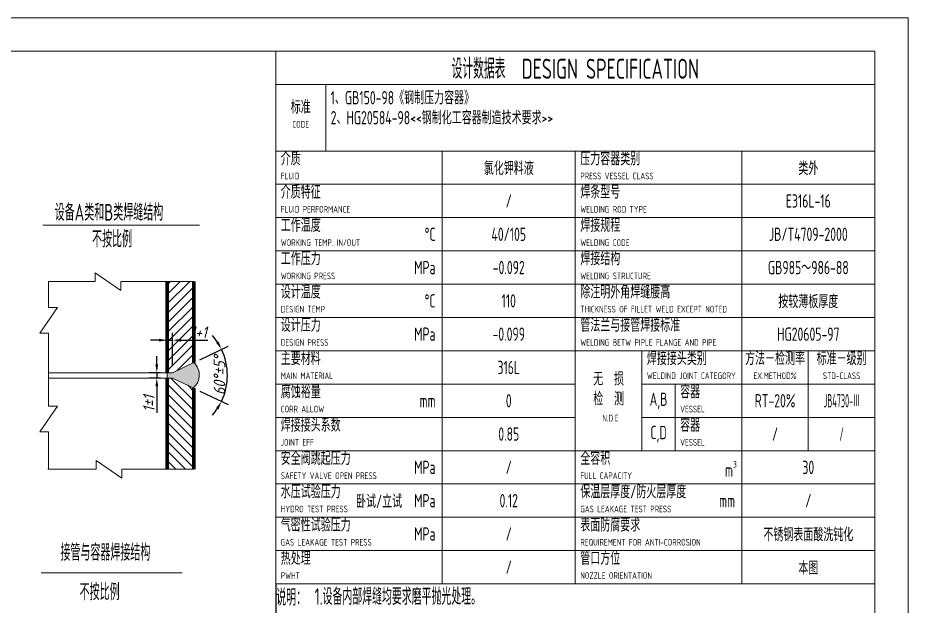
# Model space of a CAD drawing. Header units: millimetres. Extents: x -81840 to -67320, y -57700 to -40880.
# Drawn here: x -72670 to -67320, y -44414 to -40880 of the extents above; entities that cross this region are included whole.
import ezdxf
from ezdxf.enums import TextEntityAlignment as Align

# ---------------------------------------------------------------- set-up
doc = ezdxf.new("R2010")
doc.units = ezdxf.units.MM
doc.linetypes.add('ACAD_ISO02W100', pattern=[11, 8, -3])
for name, color, linetype, lineweight in [('标注', 7, 'Continuous', 18), ('粗实线', 4, 'Continuous', 70), ('细实线', 7, 'Continuous', 18), ('虚线', 2, 'ACAD_ISO02W100', 18)]:
    doc.layers.add(name, color=color, linetype=linetype, lineweight=lineweight)
doc.styles.add('GB', font='gbeitc.shx', dxfattribs={"bigfont": 'gbcbig.shx'})
doc.styles.add('HGCAD', font='gbenor.shx', dxfattribs={"width": 0.75, "bigfont": 'gbcbig.shx'})
doc.dimstyles.new('GB$0', dxfattribs={"dimscale": 20, "dimtxt": 3.5, "dimasz": 2.5, "dimexe": 2.25, "dimexo": 2, "dimtad": 1, "dimdec": 0, "dimtxsty": 'GB', "dimcen": 2.5, "dimadec": 0, "dimazin": 0, "dimtfac": 1, "dimtdec": 0, "dimtmove": 0, "dimatfit": 3, "dimfxl": 0, "dimarcsym": 0})
doc.dimstyles.new('GB$2', dxfattribs={"dimscale": 20, "dimtxt": 3.5, "dimasz": 2.5, "dimexe": 2.25, "dimexo": 2, "dimtad": 1, "dimdec": 0, "dimtxsty": 'GB', "dimcen": 2.5, "dimadec": 0, "dimazin": 0, "dimtfac": 1, "dimtdec": 0, "dimtmove": 0, "dimatfit": 3, "dimfxl": 0, "dimarcsym": 0})

# ---------------------------------------------------------------- blocks, each defined once
blk = doc.blocks.new('HGCAD#HGTFTK~A1Z~HGCAD图框')
at = {"layer": '细实线', "color": 7}
blk.add_lwpolyline([(10, -10), (-584, -10), (-584, 831), (10, 831)], close=True, dxfattribs=at)
at = {"layer": '细实线', "color": 2}
blk.add_lwpolyline([(0, 0), (-559, 0), (-559, 821), (0, 821)], close=True, dxfattribs=at)
blk = doc.blocks.new('HGCAD设计数据表-容器')
at = {"color": 4, "linetype": 'Continuous'}
for p, q in [((-180, 0), (-180, -160)), ((-180, -10), (0, -10)), ((-180, -30), (0, -30)), ((-90, -30), (-90, -160)), ((-180, -160), (0, -160))]:
    blk.add_line(p, q, dxfattribs=at)
at = {"color": 7, "linetype": 'Continuous'}
for p, q in [((-165, -10), (-165, -30)), ((-130, -30), (-130, -160)), ((-40, -30), (-40, -160)), ((-180, -40), (0, -40)), ((-180, -50), (0, -50)), ((-180, -60), (0, -60)), ((-180, -70), (0, -70)), ((-180, -80), (0, -80)), ((-180, -90), (0, -90)), ((-70, -90), (-70, -120)), ((-20, -90), (-20, -120)), ((-180, -100), (-90, -100)), ((-70, -100), (0, -100)), ((-60, -100), (-60, -120)), ((-180, -110), (-90, -110)), ((-70, -110), (0, -110)), ((-180, -120), (-90, -120)), ((-90, -120), (0, -120)), ((-180, -130), (0, -130)), ((-180, -140), (0, -140)), ((-180, -150), (0, -150))]:
    blk.add_line(p, q, dxfattribs=at)
at = {"color": 7, "linetype": 'Continuous', "style": 'HGCAD', "width": 0.75}
for s, height, p in [('设计数据表  DESIGN SPECIFICATION', 6, (-90, -5)), ('A,B', 4, (-65, -105)), ('C,D', 4, (-65, -115))]:
    blk.add_text(s, height=height, dxfattribs=at).set_placement(p, align=Align.MIDDLE)
for s, p in [('标准', (-172.5, -20)), ('方法－检测率', (-30, -95.5)), ('标准－级别', (-10, -95.5)), ('无  损', (-80, -101.63)), ('检  测', (-80, -107.63))]:
    blk.add_text(s, height=4, dxfattribs=at).set_placement(p, align=Align.BOTTOM_CENTER)
for s, p in [('CODE', (-172.5, -21)), ('EX.METHOD%%%', (-30, -96.5)), ('STD-CLASS', (-10, -96.5)), ('N.D.E', (-79.46, -109.23))]:
    blk.add_text(s, height=2, dxfattribs=at).set_placement(p, align=Align.TOP_CENTER)
for s, p in [('介质', (-178.5, -35.5)), ('压力容器类别', (-88.5, -35.5)), ('介质特征', (-178.5, -45.5)), ('焊条型号', (-88.5, -45.5)), ('工作温度', (-178.5, -55.5)), ('焊接规程', (-88.5, -55.5)), ('工作压力', (-178.5, -65.5)), ('焊接结构', (-88.5, -65.5)), ('设计温度', (-178.5, -75.5)), ('除注明外角焊缝腰高', (-88.5, -75.5)), ('设计压力', (-178.5, -85.5)), ('管法兰与接管焊接标准', (-88.5, -85.5)), ('主要材料', (-178.5, -95.5)), ('焊接接头类别', (-68.5, -95.5)), ('腐蚀裕量', (-178.5, -105.5)), ('容器', (-58.5, -105.5)), ('焊接接头系数', (-178.5, -115.5)), ('容器', (-58.5, -115.5)), ('安全阀跳起压力', (-178.5, -125.5)), ('全容积', (-88.5, -125.5)), ('水压试验压力', (-178.5, -135.5)), ('保温层厚度/防火层厚度', (-88.5, -135.5)), ('气密性试验压力', (-178.5, -145.5)), ('表面防腐要求', (-88.5, -145.5)), ('热处理', (-178.5, -155.5)), ('管口方位', (-88.5, -155.5))]:
    blk.add_text(s, height=4, dxfattribs=at).set_placement(p, align=Align.BOTTOM_LEFT)
for s, p in [('FLUID', (-178.5, -36.5)), ('PRESS VESSEL CLASS', (-88.5, -36.5)), ('FLUID PERFORMANCE', (-178.5, -46.5)), ('WELDING ROD TYPE', (-88.5, -46.5)), ('WORKING TEMP. IN/OUT', (-178.5, -56.5)), ('WELDING CODE', (-88.5, -56.5)), ('WORKING PRESS', (-178.5, -66.5)), ('WELDING STRUCTURE', (-88.5, -66.5)), ('DESIGN TEMP', (-178.5, -76.5)), ('THICKNESS OF FILLET WELD EXCEPT NOTED', (-88.5, -76.5)), ('DESIGN PRESS', (-178.5, -86.5)), ('WELDING BETW PIPLE FLANGE AND PIPE', (-88.5, -86.5)), ('MAIN MATERIAL', (-178.5, -96.5)), ('WELDIND JOINT CATEGORY', (-68.5, -96.5)), ('CORR ALLOW', (-178.5, -106.5)), ('VESSEL', (-58.5, -106.5)), ('JOINT EFF', (-178.5, -116.5)), ('VESSEL', (-58.5, -116.5)), ('SAFETY VALVE OPEN PRESS ', (-178.5, -126.5)), ('FULL CAPACITY', (-88.5, -126.5)), ('HYDRO TEST PRESS', (-178.5, -136.5)), ('GAS LEAKAGE TEST PRESS', (-88.5, -136.5)), ('GAS LEAKAGE TEST PRESS', (-178.5, -146.5)), ('REQUIREMENT FOR ANTI-CORROSION', (-88.5, -146.5)), ('PWHT', (-178.5, -156.5)), ('NOZZLE ORIENTATION', (-88.5, -156.5))]:
    blk.add_text(s, height=2, dxfattribs=at).set_placement(p, align=Align.TOP_LEFT)
for s, p in [('%%DC', (-132, -55)), ('MPa', (-132, -65)), ('%%DC', (-132, -75)), ('MPa', (-132, -85)), ('mm', (-132, -105)), ('MPa', (-132, -125)), ('MPa', (-132, -135)), ('mm', (-42, -135)), ('MPa', (-132, -145))]:
    blk.add_text(s, height=4, dxfattribs=at).set_placement(p, align=Align.MIDDLE_RIGHT)
at = {"color": 7, "linetype": 'Continuous', "insert": (-41.5, -125.46), "char_height": 4, "width": 8.9615, "attachment_point": 6, "style": 'HGCAD'}
blk.add_mtext('m\\A1;{\\H0.5x;\\S3^ ;}', dxfattribs=at)
at = {"color": 7, "linetype": 'Continuous', "style": 'HGCAD', "width": 0.75}
for tag, p in [('1.', (-163.5, -14)), ('2.', (-163.5, -20)), ('3.', (-163.5, -26))]:
    blk.add_attdef(tag, text='', height=4, dxfattribs=at).set_placement(p, align=Align.MIDDLE_LEFT)
at = {"color": 7, "linetype": 'Continuous', "style": 'HGCAD'}
for tag, width, p in [('A', 0.75, (-110, -35)), ('J', 0.75, (-20, -35)), ('A2', 0.75, (-110, -45)), ('K1', 0.75, (-20, -45)), ('B1', 0.75, (-110, -55)), ('K2', 0.75, (-20, -55)), ('C1', 0.75, (-110, -65)), ('K3', 0.75, (-20, -65)), ('B2', 0.75, (-110, -75)), ('K4', 0.75, (-20, -75)), ('C2', 0.75, (-110, -85)), ('K5', 0.75, (-20, -85)), ('D', 0.75, (-110, -95)), ('E', 0.75, (-110, -105)), ('P1', 0.75, (-30, -105)), ('P2', 0.48, (-10, -105)), ('F', 0.75, (-110, -115)), ('P3', 0.75, (-30, -115)), ('P4', 0.48, (-10, -115)), ('G', 0.75, (-110, -125)), ('Q', 0.75, (-20, -125)), ('HYDRO0', 0.75, (-148.97, -135)), ('H1', 0.75, (-110, -135)), ('R', 0.75, (-20, -135)), ('H2', 0.75, (-110, -145)), ('S', 0.75, (-20, -145)), ('I', 0.75, (-110, -155)), ('T', 0.75, (-20, -155))]:
    blk.add_attdef(tag, text='', height=4, dxfattribs=dict(at, width=width)).set_placement(p, align=Align.MIDDLE)
blk = doc.blocks.new('*D248')
at = {"layer": 'Defpoints', "color": 0}
for p in [(-71739.9, -42816.2), (-71771.9, -43011.4), (-71739.9, -43011.4)]:
    blk.add_point(p, dxfattribs=at)
at = {"layer": '标注', "color": 0, "lineweight": -2}
for p, q in [((-71771.9, -42971.4), (-71771.9, -42771.2)), ((-71739.9, -42971.4), (-71739.9, -42771.2)), ((-71821.9, -42816.2), (-71871.9, -42816.2)), ((-71771.9, -42816.2), (-71739.9, -42816.2)), ((-71689.9, -42816.2), (-71528.8, -42816.2))]:
    blk.add_line(p, q, dxfattribs=at)
at = {"layer": '标注', "color": 0}
for points in [[(-71821.9, -42807.9), (-71821.9, -42824.6), (-71771.9, -42816.2)], [(-71689.9, -42807.9), (-71689.9, -42824.6), (-71739.9, -42816.2)]]:
    blk.add_solid(points, dxfattribs=at)
at = {"layer": '标注', "color": 0, "insert": (-71584.4, -42768.7), "char_height": 70, "attachment_point": 5, "style": 'GB'}
blk.add_mtext('1+1', dxfattribs=at)
blk = doc.blocks.new('*D249')
at = {"layer": 'Defpoints', "color": 0}
for p in [(-71771.9, -43011.4), (-71834.7, -43043.4), (-71771.9, -43043.4)]:
    blk.add_point(p, dxfattribs=at)
at = {"layer": '标注', "color": 0, "lineweight": -2}
for p, q in [((-71834.7, -42961.4), (-71834.7, -42911.4)), ((-71811.9, -43011.4), (-71879.7, -43011.4)), ((-71834.7, -43011.4), (-71834.7, -43043.4)), ((-71811.9, -43043.4), (-71879.7, -43043.4)), ((-71834.7, -43093.4), (-71834.7, -43253))]:
    blk.add_line(p, q, dxfattribs=at)
at = {"layer": '标注', "color": 0}
for points in [[(-71843, -42961.4), (-71826.3, -42961.4), (-71834.7, -43011.4)], [(-71843, -43093.4), (-71826.3, -43093.4), (-71834.7, -43043.4)]]:
    blk.add_solid(points, dxfattribs=at)
at = {"layer": '标注', "color": 0, "insert": (-71882.2, -43198.2), "char_height": 70, "attachment_point": 5, "rotation": 90, "style": 'GB'}
blk.add_mtext('1%%P1', dxfattribs=at)
blk = doc.blocks.new('*D250')
at = {"layer": 'Defpoints', "color": 0}
for p in [(-71611.9, -42950.5), (-71739.9, -43011.4), (-71739.9, -43043.4), (-71611.9, -43104.4), (-71414.7, -43081)]:
    blk.add_point(p, dxfattribs=at)
at = {"layer": '标注', "color": 0, "lineweight": -2}
for p, q in [((-71575.8, -42933.3), (-71405.3, -42852.1)), ((-71575.8, -43121.6), (-71405.3, -43202.8))]:
    blk.add_line(p, q, dxfattribs=at)
for start, end in [(33.3695, 41.2729), (334.534, 25.466), (318.7271, 326.6305)]:
    blk.add_arc((-71773.5, -43027.4), 362.8, start, end, dxfattribs=at)
at = {"layer": '标注', "color": 0}
for points in [[(-71463.3, -42823.8), (-71477.8, -42832), (-71446, -42871.5)], [(-71477.8, -43222.9), (-71463.3, -43231.1), (-71446, -43183.4)]]:
    blk.add_solid(points, dxfattribs=at)
at = {"layer": '标注', "color": 0, "insert": (-71458.2, -43027.4), "char_height": 70, "attachment_point": 5, "rotation": 90, "style": 'GB'}
blk.add_mtext('60%%d%%p5%%D', dxfattribs=at)

msp = doc.modelspace()

# ---------------------------------------------------------------- hatches: boundary and pattern name
at = {"layer": '标注', "ltscale": 20}
h = msp.add_hatch(dxfattribs=at)
h.set_pattern_fill('ANSI31', color=256, scale=12.8, style=0)
h.set_pattern_definition([(45, (-22469.793, -8584.44), (-28.73682, 28.73682), [])])
h.paths.add_polyline_path([(-71611.88, -42463.78), (-71771.88, -42463.78), (-71771.88, -43011.45), (-71739.88, -43011.45), (-71611.88, -42950.49)])
h.paths.add_polyline_path([(-71644.88, -42716.22), (-71523.84, -42716.22), (-71523.84, -42821.22), (-71644.88, -42821.22)], flags=9)
at = {"layer": '标注'}
msp.add_hatch(color=256, dxfattribs=at).paths.add_polyline_path([(-71611.88, -42950.49), (-71739.88, -43011.45), (-71771.88, -43011.45), (-71771.88, -43043.45), (-71739.88, -43043.45), (-71615.11, -43102.87, 0.4502511)])
at = {"layer": '标注', "ltscale": 20}
h = msp.add_hatch(dxfattribs=at)
h.set_pattern_fill('ANSI31', color=256, scale=12.8, angle=90, style=0)
h.set_pattern_definition([(135, (-22469.793, -8584.44), (-28.73682, -28.73682), [])])
h.paths.add_polyline_path([(-71771.88, -43591.11), (-71611.88, -43591.11), (-71611.88, -43104.41), (-71739.88, -43043.45), (-71771.88, -43043.45)])

# ---------------------------------------------------------------- linework, layer by layer
at = {"layer": '标注'}
for p, q in [((-72519.45, -42125.74), (-71578.69, -42125.74)), ((-72051.46, -42517.92), (-72206.01, -42412.11)), ((-72206.01, -42412.11), (-72206.01, -42463.78)), ((-72206.01, -42463.78), (-72486.24, -42463.78)), ((-72486.24, -42463.78), (-72486.24, -42619.82)), ((-72486.24, -42463.78), (-72486.24, -42619.82)), ((-71611.88, -42463.78), (-72051.46, -42463.78)), ((-72051.46, -42463.78), (-72051.46, -42517.92)), ((-72432.1, -42619.82), (-72537.91, -42774.37)), ((-72486.24, -42619.82), (-72432.1, -42619.82)), ((-72537.91, -42774.37), (-72486.24, -42774.37)), ((-72486.24, -42774.37), (-72486.24, -43049.21)), ((-72486.24, -42842.73), (-72486.24, -43042.87)), ((-71739.88, -43011.45), (-71611.88, -42950.49)), ((-71771.88, -43011.45), (-72486.24, -43011.45)), ((-71771.88, -43011.45), (-71739.88, -43011.45)), ((-71771.88, -43011.45), (-71771.88, -43043.45)), ((-71771.88, -43043.45), (-72486.24, -43043.45)), ((-72486.24, -43049.21), (-72486.24, -43212.29)), ((-71771.88, -43043.45), (-71739.88, -43043.45)), ((-71739.88, -43043.45), (-71611.88, -43104.41)), ((-72432.1, -43212.29), (-72537.91, -43366.84)), ((-72486.24, -43197.42), (-72486.24, -43212.29)), ((-72486.24, -43212.29), (-72432.1, -43212.29)), ((-72537.91, -43366.84), (-72486.24, -43366.84)), ((-72486.24, -43366.84), (-72486.24, -43591.11)), ((-72045.25, -43645.24), (-72199.79, -43539.43)), ((-72199.79, -43539.43), (-72199.79, -43591.11)), ((-72199.79, -43591.11), (-72489.31, -43591.11)), ((-71691.88, -43591.11), (-72045.25, -43591.11)), ((-72045.25, -43591.11), (-72045.25, -43645.24)), ((-71611.88, -43591.11), (-71771.88, -43591.11)), ((-72529.92, -44213.89), (-71681.87, -44213.89))]:
    msp.add_line(p, q, dxfattribs=at)
msp.add_arc((-71680.95, -43025.25), 101.78, 310.30608, 47.26491, dxfattribs=at)
at = {"layer": '粗实线'}
for p, q in [((-71771.88, -43011.45), (-71771.88, -42463.78)), ((-71611.88, -42950.49), (-71611.88, -42463.78)), ((-71771.88, -43043.45), (-71771.88, -43591.11)), ((-71611.88, -43104.41), (-71611.88, -43591.11))]:
    msp.add_line(p, q, dxfattribs=at)
at = {"layer": '粗实线', "lineweight": -3}
msp.add_line((-71120, -44280), (-71120, -45685), dxfattribs=at)

# ---------------------------------------------------------------- block references
at = {"layer": '标注', "ltscale": 8}
ref = msp.add_blockref('HGCAD设计数据表-容器', (-67520, -41080), dxfattribs=dict(at, xscale=20, yscale=20, zscale=19.99999999999968))
ref.add_attrib('1.', '1、GB150-98《钢制压力容器》', dxfattribs={"layer": '0', "color": 7, "linetype": 'Continuous', "height": 80, "style": 'HGCAD', "width": 0.75}).set_placement((-70790, -41360), align=Align.MIDDLE_LEFT)
ref.add_attrib('2.', '2、HG20584-98<<钢制化工容器制造技术要求>>', dxfattribs={"layer": '0', "color": 7, "linetype": 'Continuous', "height": 80, "style": 'HGCAD', "width": 0.75}).set_placement((-70790, -41480), align=Align.MIDDLE_LEFT)
ref.add_attrib('A', '氯化钾料液', dxfattribs={"layer": '0', "color": 7, "linetype": 'Continuous', "height": 80, "style": 'HGCAD', "width": 0.75}).set_placement((-69720, -41780), align=Align.MIDDLE)
ref.add_attrib('A2', '/', dxfattribs={"layer": '0', "color": 7, "linetype": 'Continuous', "height": 80, "style": 'HGCAD', "width": 0.75}).set_placement((-69720, -41980), align=Align.MIDDLE)
ref.add_attrib('B1', '40/105', dxfattribs={"layer": '0', "color": 7, "linetype": 'Continuous', "height": 80, "style": 'HGCAD', "width": 0.75}).set_placement((-69720, -42180), align=Align.MIDDLE)
ref.add_attrib('B2', '110', dxfattribs={"layer": '0', "color": 7, "linetype": 'Continuous', "height": 80, "style": 'HGCAD', "width": 0.75}).set_placement((-69720, -42580), align=Align.MIDDLE)
ref.add_attrib('C1', '-0.092', dxfattribs={"layer": '0', "color": 7, "linetype": 'Continuous', "height": 80, "style": 'HGCAD', "width": 0.75}).set_placement((-69720, -42380), align=Align.MIDDLE)
ref.add_attrib('C2', '-0.099', dxfattribs={"layer": '0', "color": 7, "linetype": 'Continuous', "height": 80, "style": 'HGCAD', "width": 0.75}).set_placement((-69720, -42780), align=Align.MIDDLE)
ref.add_attrib('D', '316L', dxfattribs={"layer": '0', "color": 7, "linetype": 'Continuous', "height": 80, "style": 'HGCAD', "width": 0.75}).set_placement((-69720, -42980), align=Align.MIDDLE)
ref.add_attrib('E', '0', dxfattribs={"layer": '0', "color": 7, "linetype": 'Continuous', "height": 80, "style": 'HGCAD', "width": 0.75}).set_placement((-69720, -43180), align=Align.MIDDLE)
ref.add_attrib('F', '0.85', dxfattribs={"layer": '0', "color": 7, "linetype": 'Continuous', "height": 80, "style": 'HGCAD', "width": 0.75}).set_placement((-69720, -43380), align=Align.MIDDLE)
ref.add_attrib('G', '/', dxfattribs={"layer": '0', "color": 7, "linetype": 'Continuous', "height": 80, "style": 'HGCAD', "width": 0.75}).set_placement((-69720, -43580), align=Align.MIDDLE)
ref.add_attrib('H1', '0.12', dxfattribs={"layer": '0', "color": 7, "linetype": 'Continuous', "height": 80, "style": 'HGCAD', "width": 0.75}).set_placement((-69720, -43780), align=Align.MIDDLE)
ref.add_attrib('H2', '/', dxfattribs={"layer": '0', "color": 7, "linetype": 'Continuous', "height": 80, "style": 'HGCAD', "width": 0.75}).set_placement((-69720, -43980), align=Align.MIDDLE)
ref.add_attrib('I', '/', dxfattribs={"layer": '0', "color": 7, "linetype": 'Continuous', "height": 80, "style": 'HGCAD', "width": 0.75}).set_placement((-69720, -44180), align=Align.MIDDLE)
ref.add_attrib('J', '类外', dxfattribs={"layer": '0', "color": 7, "linetype": 'Continuous', "height": 80, "style": 'HGCAD', "width": 0.75}).set_placement((-67920, -41780), align=Align.MIDDLE)
ref.add_attrib('K1', 'E316L-16', dxfattribs={"layer": '0', "color": 7, "linetype": 'Continuous', "height": 80, "style": 'HGCAD', "width": 0.75}).set_placement((-67920, -41980), align=Align.MIDDLE)
ref.add_attrib('K2', 'JB/T4709-2000', dxfattribs={"layer": '0', "color": 7, "linetype": 'Continuous', "height": 80, "style": 'HGCAD', "width": 0.75}).set_placement((-67920, -42180), align=Align.MIDDLE)
ref.add_attrib('K3', 'GB985～986-88', dxfattribs={"layer": '0', "color": 7, "linetype": 'Continuous', "height": 80, "style": 'HGCAD', "width": 0.75}).set_placement((-67920, -42380), align=Align.MIDDLE)
ref.add_attrib('K4', '按较薄板厚度', dxfattribs={"layer": '0', "color": 7, "linetype": 'Continuous', "height": 80, "style": 'HGCAD', "width": 0.75}).set_placement((-67920, -42580), align=Align.MIDDLE)
ref.add_attrib('K5', 'HG20605-97', dxfattribs={"layer": '0', "color": 7, "linetype": 'Continuous', "height": 80, "style": 'HGCAD', "width": 0.75}).set_placement((-67920, -42780), align=Align.MIDDLE)
ref.add_attrib('P1', 'RT-20%', dxfattribs={"layer": '0', "color": 7, "linetype": 'Continuous', "height": 80, "style": 'HGCAD', "width": 0.75}).set_placement((-68120, -43180), align=Align.MIDDLE)
ref.add_attrib('P2', 'JB4730-Ⅲ', dxfattribs={"layer": '0', "color": 7, "linetype": 'Continuous', "height": 80, "style": 'HGCAD', "width": 0.48}).set_placement((-67720, -43180), align=Align.MIDDLE)
ref.add_attrib('P3', '/', dxfattribs={"layer": '0', "color": 7, "linetype": 'Continuous', "height": 80, "style": 'HGCAD', "width": 0.75}).set_placement((-68120, -43380), align=Align.MIDDLE)
ref.add_attrib('P4', '/', dxfattribs={"layer": '0', "color": 7, "linetype": 'Continuous', "height": 80, "style": 'HGCAD', "width": 0.48}).set_placement((-67720, -43380), align=Align.MIDDLE)
ref.add_attrib('Q', '30', dxfattribs={"layer": '0', "color": 7, "linetype": 'Continuous', "height": 80, "style": 'HGCAD', "width": 0.75}).set_placement((-67920, -43580), align=Align.MIDDLE)
ref.add_attrib('R', '/', dxfattribs={"layer": '0', "color": 7, "linetype": 'Continuous', "height": 80, "style": 'HGCAD', "width": 0.75}).set_placement((-67920, -43780), align=Align.MIDDLE)
ref.add_attrib('S', '不锈钢表面酸洗钝化', dxfattribs={"layer": '0', "color": 7, "linetype": 'Continuous', "height": 80, "style": 'HGCAD', "width": 0.75}).set_placement((-67920, -43980), align=Align.MIDDLE)
ref.add_attrib('T', '本图', dxfattribs={"layer": '0', "color": 7, "linetype": 'Continuous', "height": 80, "style": 'HGCAD', "width": 0.75}).set_placement((-67920, -44180), align=Align.MIDDLE)
ref.add_attrib('HYDRO0', '卧试/立试', dxfattribs={"layer": '0', "color": 7, "linetype": 'Continuous', "height": 80, "style": 'HGCAD', "width": 0.75}).set_placement((-70499.34, -43780), align=Align.MIDDLE)
at = {"layer": '虚线', "ltscale": 20, "xscale": 20, "yscale": 20, "zscale": 20}
msp.add_blockref('HGCAD#HGTFTK~A1Z~HGCAD图框', (-67520, -57500), dxfattribs=at)

# ---------------------------------------------------------------- texts
at = {"layer": '标注', "ltscale": 20, "style": 'HGCAD', "width": 0.7}
msp.add_text('1.设备内部焊缝均要求磨平抛光处理。', height=100, dxfattribs=at).set_placement((-70886, -44405.82))
at = {"layer": '标注', "ltscale": 20, "style": 'HGCAD', "width": 0.75}
msp.add_text('说明：', height=100, dxfattribs=at).set_placement((-71027.29, -44356.23), align=Align.MIDDLE)
at = {"layer": '标注', "ltscale": 20, "char_height": 100, "attachment_point": 1, "style": 'HGCAD'}
for s, insert, width in [('设备A类和B类焊缝结构', (-72448.08, -41998.22), 1536.7629), ('不按比例', (-72223.46, -42159.23), 737.6463), ('接管与容器焊接结构', (-72413.68, -44040.98), 2155.5406), ('不按比例', (-72298.15, -44278.16), 737.6463)]:
    msp.add_mtext(s, dxfattribs=dict(at, insert=insert, width=width))

# ---------------------------------------------------------------- dimensions: what is measured, and where the dimension line sits
at = {"layer": '标注'}
dim = msp.add_linear_dim(base=(-71739.88, -42816.22), p1=(-71771.88, -43011.45), p2=(-71739.88, -43011.45), text='1+1', dimstyle='GB$0', dxfattribs=at)
dim.commit()
dim.dimension.update_dxf_attribs({"geometry": '*D248', "text_midpoint": (-71584.36, -42768.72)})
dim = msp.add_angular_dim_2l(base=(-71414.69, -43080.99), line1=((-71739.88, -43043.45), (-71611.88, -43104.41)), line2=((-71739.88, -43011.45), (-71611.88, -42950.49)), text='60%%d%%p5%%D', dimstyle='GB$2', override={"dimazin": 2}, dxfattribs=at)
dim.commit()
dim.dimension.update_dxf_attribs({"geometry": '*D250', "text_midpoint": (-71458.21, -43027.45)})
dim = msp.add_linear_dim(base=(-71834.66, -43043.45), p1=(-71771.88, -43011.45), p2=(-71771.88, -43043.45), angle=90, text='1%%P1', dimstyle='GB$0', dxfattribs=at)
dim.commit()
dim.dimension.update_dxf_attribs({"geometry": '*D249', "text_midpoint": (-71882.16, -43198.24)})

doc.saveas('drawing.dxf')
